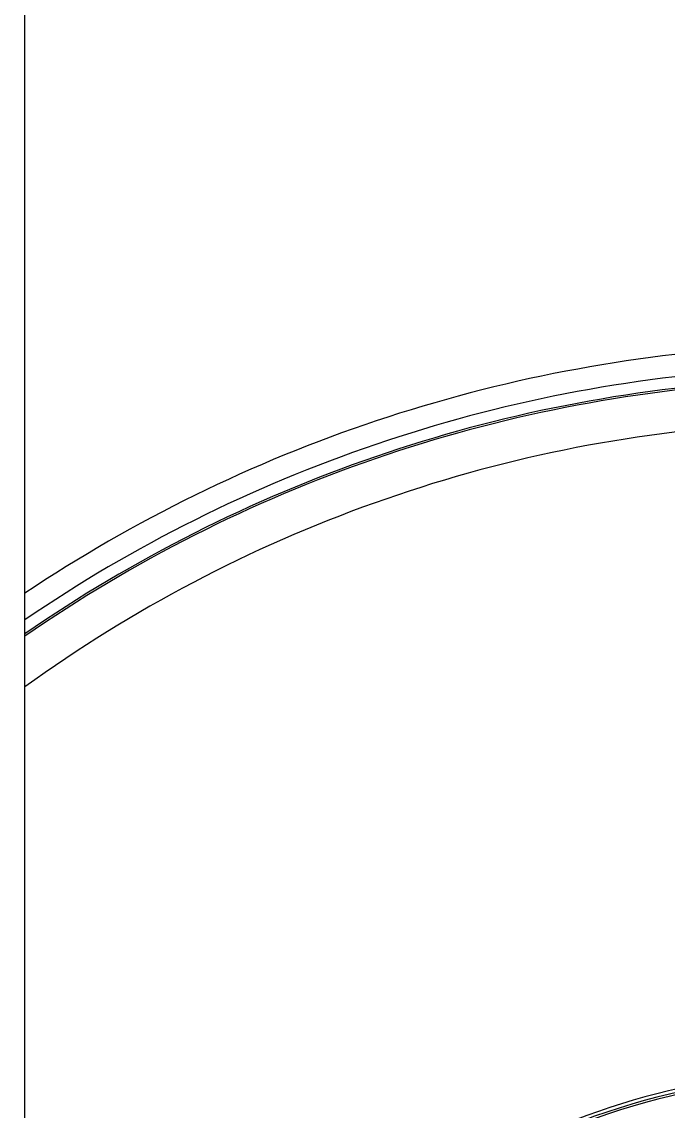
# Model space of a CAD drawing. Extents: x 2 to 136, y 1 to 99.
# Drawn here: x 125.133 to 128.053, y 48.479 to 53.406 of the extents above; entities that cross this region are included whole.
import ezdxf

# ---------------------------------------------------------------- set-up
doc = ezdxf.new("R2010")
doc.units = 0
doc.header["$MEASUREMENT"] = 0
doc.layers.add('OBJECT', color=7, linetype='CONTINUOUS')

msp = doc.modelspace()

# ---------------------------------------------------------------- linework, layer by layer
at = {"layer": 'OBJECT'}
msp.add_line((125.1466, 46.6536), (125.1466, 53.47), dxfattribs=at)
for radius, start, end in [(6.655, 93.23025, 123.77778), (6.555, 93.27958, 124.36445), (6.5028, 93.30593, 124.67947), (6.4944, 93.31023, 124.73102), (6.3069, 93.40876, 125.9205), (6.555, 126.37982, 288.09222), (6.5028, 126.71932, 288.09222), (6.4944, 126.7749, 288.09222), (6.3069, 128.05888, 288.09222), (6.655, 198.09222, 30.43444), (3.36, 93.4935, 125.6636), (3.35, 93.5142, 125.5044), (3.375, 93.2438, 123.2401)]:
    msp.add_arc((128.8466, 45.29), radius, start, end, dxfattribs=at)

doc.saveas('drawing.dxf')
